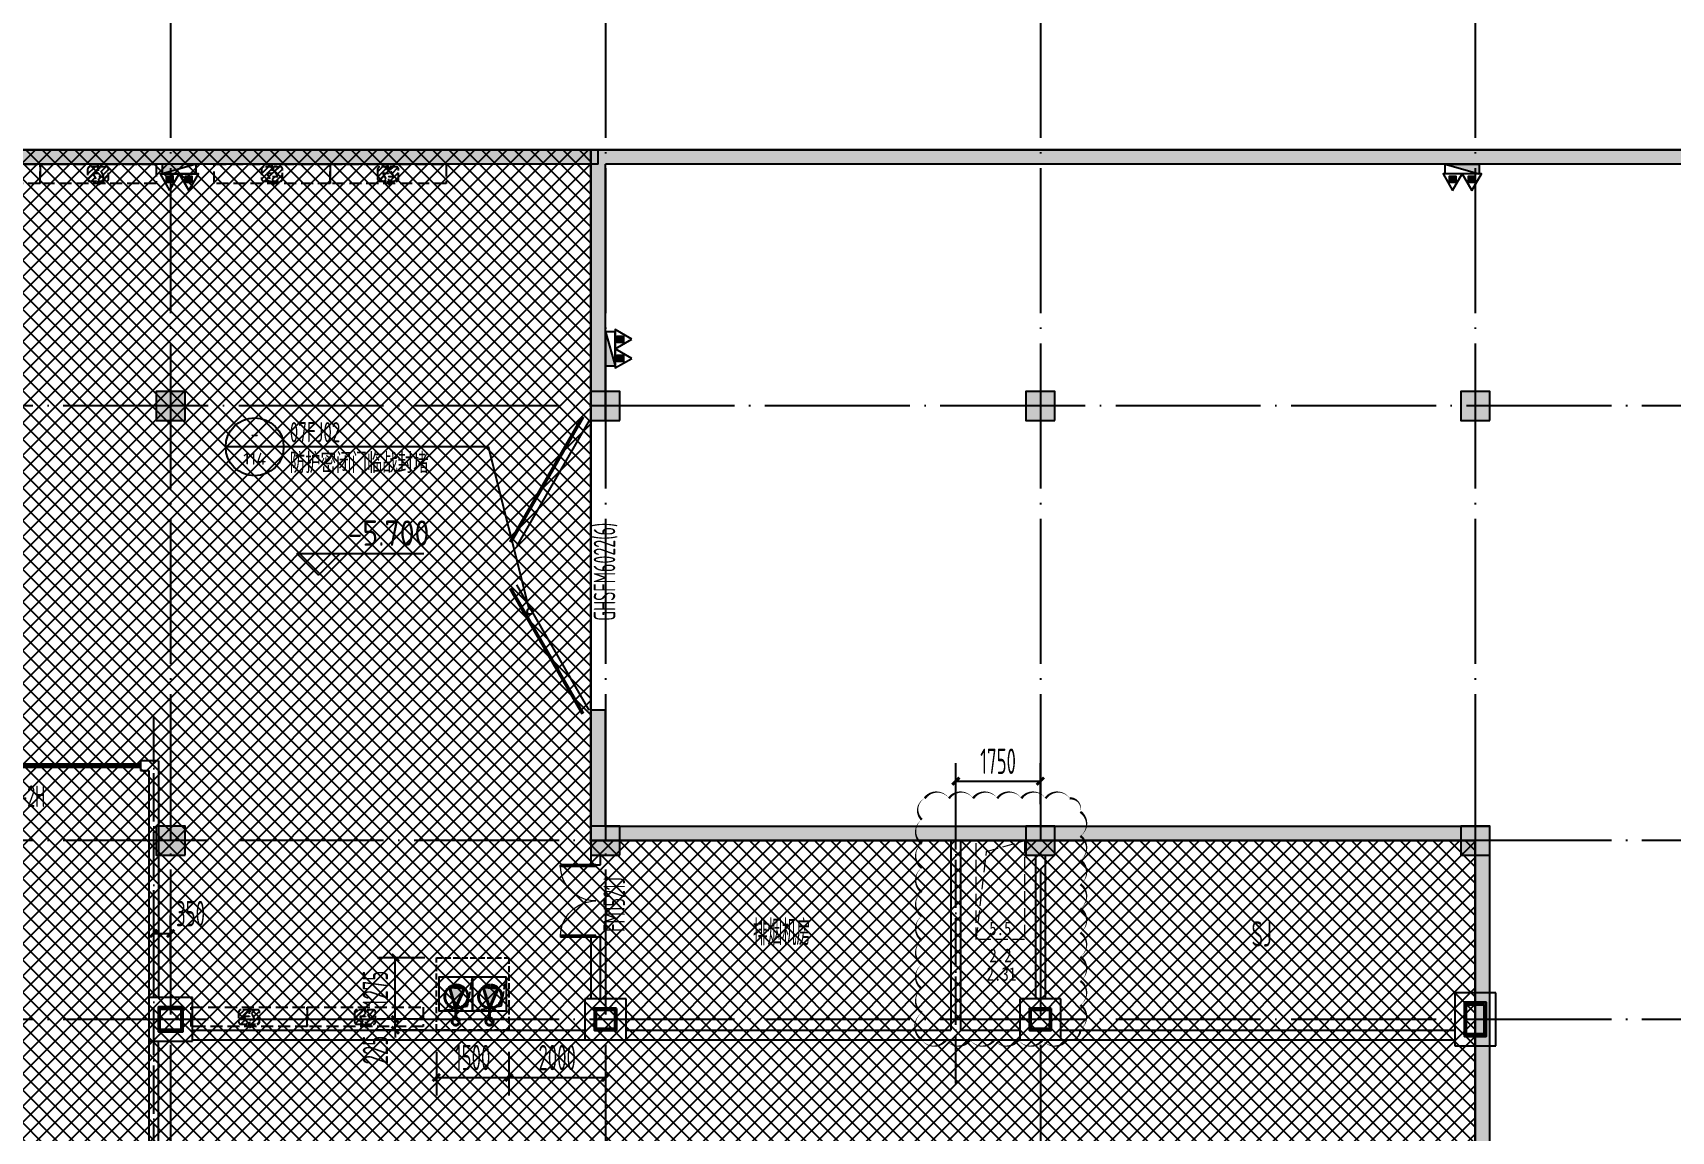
# Model space of a CAD drawing. Extents: x -473190 to 2138458, y -81875 to 2633646.
# Drawn here: x 1028004 to 1061913, y 144626 to 167366 of the extents above; entities that cross this region are included whole.
import ezdxf
from ezdxf.enums import TextEntityAlignment as Align

# ---------------------------------------------------------------- set-up
doc = ezdxf.new("R2010")
doc.units = 0
doc.header["$LTSCALE"] = 1000
for name, pattern in [('DASH', [0.35, 0.25, -0.1]), ('DOTE', [2.42, 2, -0.2, 0.02, -0.2]), ('排水', [1.1, 1, -0.1])]:
    doc.linetypes.add(name, pattern=pattern)
for name, color, linetype in [('A-COLUMN', 2, 'Continuous'), ('A-PUB_HATCH', 8, 'Continuous'), ('A-ROOM_NAME', 23, 'Continuous'), ('A-WALL', 2, 'Continuous'), ('car', 252, 'Continuous'), ('DIM_ELEV', 3, 'Continuous'), ('DIM_IDEN', 3, 'Continuous'), ('DOOR_FIRE', 4, 'Continuous'), ('DOOR_FIRE_TEXT', 7, 'Continuous'), ('DOTE', 1, 'DOTE'), ('PUB_DIM', 3, 'Continuous'), ('PUB_HATCH', 8, 'Continuous'), ('PUB_TEXT', 7, 'Continuous'), ('RF-M', 4, 'Continuous'), ('RF-MBH', 11, 'Continuous'), ('RF-QT', 30, 'Continuous'), ('S-柱', 51, 'Continuous'), ('S-柱-填充', 8, 'Continuous'), ('W-EQUIP_消火栓', 7, 'Continuous'), ('W-EQUIP_灭火器', 7, 'Continuous'), ('排水', 4, 'Continuous'), ('索引线', 252, 'Continuous'), ('集水坑', 4, 'Continuous')]:
    doc.layers.add(name, color=color, linetype=linetype)
doc.layers.add('GPS-污水', color=2, linetype='排水', lineweight=40)
doc.layers.add('HOLE', color=52, linetype='Continuous', lineweight=15)
doc.styles.add('8B2_01', font='simhei.ttf', dxfattribs={"width": 0.8})
doc.styles.add('8B2_02', font='tssdeng.shx', dxfattribs={"width": 0.6, "bigfont": 'TSSDCHN.shx'})
doc.styles.add('_TCH_DIM_T3', font='tssdeng.shx', dxfattribs={"width": 0.564706, "bigfont": '@@@tssdchn.shx'})
doc.styles.add('_TCH_WINDOW', font='tssdeng.shx', dxfattribs={"width": 0.8, "height": 3.5, "bigfont": 'tssdchn.shx'})
doc.styles.get("Standard").update_dxf_attribs({"font": 'gbenor.shx', "bigfont": 'gbcbig.shx'})
doc.styles.add('TYDG_02', font='TSSDENG', dxfattribs={"width": 0.8, "bigfont": 'TSSDCHN'})
doc.dimstyles.new('_TCH_ARCH&&150', dxfattribs={"dimtxt": 525, "dimasz": 150, "dimexe": 375, "dimexo": 450, "dimgap": 150, "dimtad": 1, "dimdec": 0, "dimzin": 0, "dimdsep": 46, "dimtxsty": '_TCH_DIM_T3', "dimblk": 'ARCHTICK', "dimcen": 0.09, "dimclrt": 7, "dimazin": 2, "dimtfac": 1, "dimtdec": 0, "dimtix": 1, "dimtmove": 2, "dimatfit": 3, "dimfxl": 0, "dimtolj": 1, "dimtzin": 0, "dimarcsym": 0})

# ---------------------------------------------------------------- blocks, each defined once
blk = doc.blocks.new('$SB01_1')
h = blk.add_hatch(color=256)
h.dxf.hatch_style = 1
h.paths.add_polyline_path([(-0.381, -0.323), (0.5, 0), (-0.381, 0.323)])
h.paths.add_polyline_path([(0, 0), (0.002, 0), (0.002, 0.001), (0, 0.001)], flags=24)
h.paths.add_polyline_path([(0, -0.002), (0.003, -0.002), (0.003, -0.001), (0, -0.001)], flags=24)
h.paths.add_polyline_path([(0, -0.003), (0.003, -0.003), (0.003, -0.002), (0, -0.002)], flags=24)
for p, q in [((0.5, 0), (-0.381, 0.323)), ((-0.381, 0.323), (-0.381, -0.323)), ((0.5, 0), (-0.381, -0.323))]:
    blk.add_line(p, q)
blk.add_circle((0, 0), 0.5)
at = {"flags": 1}
for tag, p in [('UNIT', (0, 0)), ('SPEC', (0, -0.002)), ('WHAT', (0, -0.003))]:
    blk.add_attdef(tag, p, '', height=0.001, dxfattribs=at)
blk = doc.blocks.new('人防集水坑')
at = {"layer": 'GPS-污水', "linetype": '排水'}
for p, q in [((307486, 701151), (307284, 701151)), ((307486, 700451), (307284, 700451))]:
    blk.add_line(p, q, dxfattribs=at)
for centre in [(307561, 701151), (307561, 700451)]:
    blk.add_circle(centre, 75, dxfattribs=at)
at = {"layer": '集水坑', "linetype": 'DASH', "ltscale": 0.5}
blk.add_lwpolyline([(306241, 700051), (306241, 701551), (307741, 701551), (307741, 700051)], close=True, dxfattribs=at)
at = {"layer": '集水坑', "linetype": 'Continuous', "ltscale": 0.5}
for points in [[(306641, 701501), (306641, 700801), (307341, 700801), (307341, 701501)], [(306641, 700801), (306641, 700101), (307341, 700101), (307341, 700801)]]:
    blk.add_lwpolyline(points, close=True, dxfattribs=at)
at = {"layer": '集水坑', "linetype": 'DASH', "ltscale": 0.5}
for points in [[(307341, 700801), (307237, 701397), (306641, 701501)], [(307347, 700101), (307243, 700697), (306647, 700801)]]:
    blk.add_lwpolyline(points, dxfattribs=at)
at = {"layer": 'GPS-污水', "linetype": '排水', "xscale": -480.0000000000002, "yscale": 480.0000000000002, "zscale": 480.0000000000002, "rotation": 176.2535374729293}
for p in [(307045, 701164, 0), (307045, 700464, 0)]:
    blk.add_blockref('$SB01_1', p, dxfattribs=at)
blk = doc.blocks.new('_ArchTick')
at = {"color": 0, "linetype": 'ByBlock', "const_width": 0.4}
blk.add_lwpolyline([(-0.5, -0.5), (0.5, 0.5)], dxfattribs=at)
blk = doc.blocks.new('*D5243')
at = {"layer": 'Defpoints', "color": 0, "transparency": 16777216}
for p in [(130134, -37893), (131634, -37893), (131634, -38872)]:
    blk.add_point(p, dxfattribs=at)
at = {"layer": 'PUB_DIM', "color": 0, "lineweight": -2, "transparency": 16777216}
for p, q in [((130134, -38343), (130134, -39247)), ((131634, -38343), (131634, -39247)), ((130134, -38872), (131634, -38872))]:
    blk.add_line(p, q, dxfattribs=at)
at = {"layer": 'PUB_DIM', "color": 0, "lineweight": -2, "transparency": 16777216, "xscale": 150, "yscale": 150, "zscale": 150, "rotation": 180}
blk.add_blockref('_ArchTick', (130134, -38872), dxfattribs=at)
at = {"layer": 'PUB_DIM', "color": 0, "lineweight": -2, "transparency": 16777216, "xscale": 150, "yscale": 150, "zscale": 150}
blk.add_blockref('_ArchTick', (131634, -38872), dxfattribs=at)
at = {"layer": 'PUB_DIM', "color": 7, "transparency": 16777216, "insert": (130884, -38459), "char_height": 525, "attachment_point": 5, "style": '_TCH_DIM_T3'}
blk.add_mtext('\\A1;1500', dxfattribs=at)
blk = doc.blocks.new('*D5244')
at = {"layer": 'Defpoints', "color": 0, "transparency": 16777216}
for p in [(131634, -37893), (133634, -37893), (133634, -38872)]:
    blk.add_point(p, dxfattribs=at)
at = {"layer": 'PUB_DIM', "color": 0, "lineweight": -2, "transparency": 16777216}
for p, q in [((131634, -38343), (131634, -39247)), ((133634, -38343), (133634, -39247)), ((131634, -38872), (133634, -38872))]:
    blk.add_line(p, q, dxfattribs=at)
at = {"layer": 'PUB_DIM', "color": 0, "lineweight": -2, "transparency": 16777216, "xscale": 150, "yscale": 150, "zscale": 150, "rotation": 180}
blk.add_blockref('_ArchTick', (131634, -38872), dxfattribs=at)
at = {"layer": 'PUB_DIM', "color": 0, "lineweight": -2, "transparency": 16777216, "xscale": 150, "yscale": 150, "zscale": 150}
blk.add_blockref('_ArchTick', (133634, -38872), dxfattribs=at)
at = {"layer": 'PUB_DIM', "color": 7, "transparency": 16777216, "insert": (132634, -38459), "char_height": 525, "attachment_point": 5, "style": '_TCH_DIM_T3'}
blk.add_mtext('\\A1;2000', dxfattribs=at)
blk = doc.blocks.new('*D5245')
at = {"layer": 'Defpoints', "color": 0, "transparency": 16777216}
for p in [(129283, -36393), (130345, -36393), (130345, -37668)]:
    blk.add_point(p, dxfattribs=at)
at = {"layer": 'PUB_DIM', "color": 0, "lineweight": -2, "transparency": 16777216}
for p, q in [((129895, -36393), (128908, -36393)), ((129283, -37668), (129283, -36393)), ((129895, -37668), (128908, -37668))]:
    blk.add_line(p, q, dxfattribs=at)
at = {"layer": 'PUB_DIM', "color": 0, "lineweight": -2, "transparency": 16777216, "xscale": 150, "yscale": 150, "zscale": 150}
for p, rotation in [((129283, -36393), 90), ((129283, -37668), 270)]:
    blk.add_blockref('_ArchTick', p, dxfattribs=dict(at, rotation=rotation))
at = {"layer": 'PUB_DIM', "color": 7, "transparency": 16777216, "insert": (128871, -37031), "char_height": 525, "attachment_point": 5, "rotation": 90, "style": '_TCH_DIM_T3'}
blk.add_mtext('\\A1;1275', dxfattribs=at)
blk = doc.blocks.new('*D5246')
at = {"layer": 'Defpoints', "color": 0, "transparency": 16777216}
for p in [(129283, -37668), (130345, -37668), (130345, -37893)]:
    blk.add_point(p, dxfattribs=at)
at = {"layer": 'PUB_DIM', "color": 0, "lineweight": -2, "transparency": 16777216}
for p, q in [((129283, -37668), (129283, -37518)), ((129895, -37668), (128908, -37668)), ((129895, -37893), (128908, -37893)), ((129283, -37893), (129283, -37668)), ((129283, -37893), (129283, -38043))]:
    blk.add_line(p, q, dxfattribs=at)
at = {"layer": 'PUB_DIM', "color": 0, "lineweight": -2, "transparency": 16777216, "xscale": 150, "yscale": 150, "zscale": 150}
for p, rotation in [((129283, -37668), 270), ((129283, -37893), 90)]:
    blk.add_blockref('_ArchTick', p, dxfattribs=dict(at, rotation=rotation))
at = {"layer": 'PUB_DIM', "color": 7, "transparency": 16777216, "insert": (128871, -38305), "char_height": 525, "attachment_point": 5, "rotation": 90, "style": '_TCH_DIM_T3'}
blk.add_mtext('\\A1;225', dxfattribs=at)
blk = doc.blocks.new('A$C2EF10B80')
at = {"layer": 'A-PUB_HATCH'}
h = blk.add_hatch(dxfattribs=at)
h.set_pattern_fill('ANSI31', color=256, scale=50, angle=-16.4434)
h.set_pattern_definition([(45, (6188.46, 7099.97), (-56.1266, 56.1266), [])])
h.paths.add_polyline_path([(-983, -100, 0.414214), (-1033, -50), (-1184, -50), (-1091, -207), (-1210, -207), (-1204, -250), (-983, -250)])
h.paths.add_polyline_path([(-983, -250), (-1204, -250), (-1190, -350), (-1033, -350, 0.414213), (-983, -300)])
h.paths.add_polyline_path([(-1262, -250), (-1417, -250), (-1417, -300, 0.414215), (-1367, -350), (-1207, -350)])
h.paths.add_polyline_path([(-1221, -50), (-1367, -50, 0.414214), (-1417, -100), (-1417, -250), (-1262, -250), (-1320, -146), (-1212, -146)])
at = {"layer": 'car', "linetype": 'DASH', "ltscale": 0.5}
blk.add_line((-1367, -350), (-1033, -350), dxfattribs=at)
at = {"layer": 'car', "linetype": 'DASH'}
blk.add_lwpolyline([(-2400, 0), (0, 0), (0, -400), (-2400, -400)], close=True, dxfattribs=at)
at = {"layer": 'car', "linetype": 'DASH', "ltscale": 0.5}
blk.add_lwpolyline([(-1320, -146), (-1185, -390), (-1210, -207), (-1091, -207), (-1227, 23), (-1212, -146)], close=True, dxfattribs=at)
for points in [[(-1367, -50, 0.414214), (-1417, -100), (-1417, -300)], [(-1033, -350, 0.414214), (-983, -300), (-983, -100, 0.414214), (-1033, -50), (-1367, -50)]]:
    blk.add_lwpolyline(points, format="xyb", dxfattribs=at)
at = {"layer": 'car', "linetype": 'DASH'}
blk.add_arc((-1367, -300), 50, 180, 270, dxfattribs=at)
blk = doc.blocks.new('A$C7EFF042E')
at = {"layer": 'A-COLUMN', "color": 6}
for p, q in [((700, 200), (-200, 200)), ((-200, 200), (-200, -700)), ((700, -700), (700, 200)), ((9675, 175), (8825, 175)), ((8825, 175), (8825, -675)), ((9675, -675), (9675, 175)), ((18675, 175), (17825, 175)), ((17825, 175), (17825, -675)), ((18675, -675), (18675, 175)), ((27675, 300), (26825, 300)), ((26825, 300), (26825, -800)), ((27675, -800), (27675, 300)), ((8825, -675), (9675, -675)), ((17825, -675), (18675, -675)), ((-200, -700), (700, -700)), ((26825, -800), (27675, -800))]:
    blk.add_line(p, q, dxfattribs=at)
at = {"layer": 'S-柱', "color": 6, "lineweight": 35}
for points in [[(500, 0), (0, 0), (0, -500), (500, -500)], [(500, 0), (0, 0), (0, -500), (500, -500)], [(27025, 100), (27025, -600), (27475, -600), (27475, 100)], [(27025, 100), (27025, -600), (27475, -600), (27475, 100)], [(9475, -25), (9025, -25), (9025, -475), (9475, -475)], [(9475, -25), (9025, -25), (9025, -475), (9475, -475)], [(18475, -25), (18025, -25), (18025, -475), (18475, -475)], [(18475, -25), (18025, -25), (18025, -475), (18475, -475)]]:
    blk.add_lwpolyline(points, close=True, dxfattribs=at)
at = {"layer": 'S-柱-填充', "color": 6, "lineweight": 35}
for points in [[(27435, 60), (27435, -560), (27065, -560), (27065, 60)], [(470, -470), (30, -470), (30, -30), (470, -30)], [(9445, -445), (9055, -445), (9055, -55), (9445, -55)], [(18445, -445), (18055, -445), (18055, -55), (18445, -55)]]:
    blk.add_lwpolyline(points, close=True, dxfattribs=at)
blk = doc.blocks.new('*D5558')
at = {"layer": 'Defpoints', "color": 0, "transparency": 16777216}
for p in [(108175, 13380), (106425, 12455), (108175, 12455)]:
    blk.add_point(p, dxfattribs=at)
at = {"layer": 'PUB_DIM', "color": 0, "lineweight": -2, "transparency": 16777216}
for p, q in [((106425, 12905), (106425, 13755)), ((108175, 12905), (108175, 13755)), ((106425, 13380), (108175, 13380))]:
    blk.add_line(p, q, dxfattribs=at)
at = {"layer": 'PUB_DIM', "color": 0, "lineweight": -2, "transparency": 16777216, "xscale": 150, "yscale": 150, "zscale": 150, "rotation": 180}
blk.add_blockref('_ArchTick', (106425, 13380), dxfattribs=at)
at = {"layer": 'PUB_DIM', "color": 0, "lineweight": -2, "transparency": 16777216, "xscale": 150, "yscale": 150, "zscale": 150}
blk.add_blockref('_ArchTick', (108175, 13380), dxfattribs=at)
at = {"layer": 'PUB_DIM', "color": 7, "transparency": 16777216, "insert": (107300, 13793), "char_height": 525, "attachment_point": 5, "style": '_TCH_DIM_T3'}
blk.add_mtext('\\A1;1750', dxfattribs=at)
blk = doc.blocks.new('*D5559')
at = {"layer": 'Defpoints', "color": 0, "transparency": 16777216}
for p in [(90175, 10227), (89825, 9156), (90175, 9156)]:
    blk.add_point(p, dxfattribs=at)
at = {"layer": 'PUB_DIM', "color": 0, "lineweight": -2, "transparency": 16777216}
for p, q in [((89825, 9606), (89825, 10602)), ((90175, 9606), (90175, 10602)), ((89825, 10227), (90175, 10227))]:
    blk.add_line(p, q, dxfattribs=at)
at = {"layer": 'PUB_DIM', "color": 0, "lineweight": -2, "transparency": 16777216, "xscale": 150, "yscale": 150, "zscale": 150, "rotation": 180}
blk.add_blockref('_ArchTick', (89825, 10227), dxfattribs=at)
at = {"layer": 'PUB_DIM', "color": 0, "lineweight": -2, "transparency": 16777216, "xscale": 150, "yscale": 150, "zscale": 150}
blk.add_blockref('_ArchTick', (90175, 10227), dxfattribs=at)
at = {"layer": 'PUB_DIM', "color": 7, "transparency": 16777216, "insert": (90587, 10639), "char_height": 525, "attachment_point": 5, "style": '_TCH_DIM_T3'}
blk.add_mtext('\\A1;350', dxfattribs=at)
blk = doc.blocks.new('A$C031B73C8')
blk.add_lwpolyline([(122697.7, -13125, 0, 50, 0.5205671), (123197.7, -13125, 0, 50, 0.5205671), (123697.7, -13125, 0, 50, 0.5205671), (124197.7, -13125, 0, 50, 0.5205671), (124697.7, -13125, 0, 50, 0.5205671), (125197.7, -13125, 0, 50, 0.5205671), (125697.7, -13125, 0, 50, 0.5205671), (125977.7, -12904.9, 0, 50, 0.5205671), (125977.7, -12404.9, 0, 50, 0.5205671), (125977.7, -11904.9, 0, 50, 0.5205671), (125977.7, -11404.9, 0, 50, 0.5205671), (125977.7, -10904.9, 0, 50, 0.5205671), (125977.7, -10404.9, 0, 50, 0.5205671), (125977.7, -9904.9, 0, 50, 0.5205671), (125977.7, -9404.9, 0, 50, 0.5205671), (125977.7, -8904.9, 0, 50, 0.5205671), (125977.7, -8404.9, 0, 50, 0.5205671), (125757.6, -8125, 0, 50, 0.5205671), (125257.6, -8125, 0, 50, 0.5205671), (124757.6, -8125, 0, 50, 0.5205671), (124257.6, -8125, 0, 50, 0.5205671), (123757.6, -8125, 0, 50, 0.5205671), (123257.6, -8125, 0, 50, 0.5205671), (122757.6, -8125, 0, 50, 0.5205671), (122697.7, -8565.1, 0, 50, 0.5205671), (122697.7, -9065.1, 0, 50, 0.5205671), (122697.7, -9565.1, 0, 50, 0.5205671), (122697.7, -10065.1, 0, 50, 0.5205671), (122697.7, -10565.1, 0, 50, 0.5205671), (122697.7, -11065.1, 0, 50, 0.5205671), (122697.7, -11565.1, 0, 50, 0.5205671), (122697.7, -12065.1, 0, 50, 0.5205671), (122697.7, -12565.1, 0, 50, 0.5205671)], format="xyseb", close=True)
at = {"layer": 'HOLE', "linetype": 'DASH'}
blk.add_lwpolyline([(123825, -8995.8), (124824.9, -8995.8), (124824.9, -11050), (123825, -11050)], close=True, dxfattribs=at)
blk.add_lwpolyline([(123825, -11044.8), (124037.1, -9226.4), (124824.9, -8995.8)], dxfattribs=at)
blk = doc.blocks.new('$TwtSys$00000434')
for p, q in [((-0.5, 0.5), (-0.5, -0.5)), ((-0.5, -0.5), (0.5, 0.5)), ((0.5, 0.5), (-0.5, 0.5)), ((0.5, -0.5), (0.5, 0.5)), ((-0.5, -0.5), (0.5, -0.5))]:
    blk.add_line(p, q)
blk.add_solid([(0.5, -0.5), (0.5, 0.5), (-0.5, -0.5)])
blk = doc.blocks.new('$TwtSys$00000546')
h = blk.add_hatch()
h.set_pattern_fill('ANSI31', color=256, scale=200, style=0)
h.set_pattern_definition([(45, (-38543.802, -6670.83), (-17.67767, 17.67767), [])])
h.paths.add_polyline_path([(-65, 174), (65, 174), (65, 44), (-65, 44)])
for points in [[(0, 344), (-198, 0), (198, 0)], [(-65, 174), (65, 174), (65, 44), (-65, 44)]]:
    blk.add_lwpolyline(points, close=True)
blk = doc.blocks.new('$DorLib2D$00000207')
at = {"color": 0}
for p, q in [((-0.5, 0.0313), (-0.067, 0.2813)), ((0.5, 0.0313), (0.067, 0.2813))]:
    blk.add_line(p, q, dxfattribs=at)
at = {"color": 0, "const_width": 0.0125}
for points in [[(-0.5125, 0.0529), (-0.0795, 0.3029)], [(0.5125, 0.0529), (0.0795, 0.3029)]]:
    blk.add_lwpolyline(points, dxfattribs=at)
blk = doc.blocks.new('afasgasg')
at = {"layer": 'A-PUB_HATCH'}
blk.add_hatch(color=256, dxfattribs=at).paths.add_polyline_path([(460848.2, -664760.2), (460548.2, -665060.2), (473748.2, -665060.2), (474048.2, -664760.2)])
at = {"layer": 'PUB_HATCH'}
for points in [[(455448.2, -650760.2), (455448.2, -656360.2), (455748.2, -656360.2), (455748.2, -651060.2)], [(531673.2, -651060.2), (531673.2, -650760.2), (455448.2, -650760.2), (455748.2, -651060.2)], [(455748.2, -664760.2), (455748.2, -662360.2), (455448.2, -662360.2), (455448.2, -665060.2)], [(455748.2, -664760.2), (455448.2, -665060.2), (460548.2, -665060.2), (460848.2, -664760.2)], [(473748.2, -677760.2), (474048.2, -677760.2), (474048.2, -664760.2), (473748.2, -665060.2)]]:
    blk.add_hatch(color=256, dxfattribs=at).paths.add_polyline_path(points)
at = {"layer": 'A-WALL'}
for p, q in [((455597.9, -650760.2), (455598.2, -650760.2)), ((455598.6, -650760.1), (455598.2, -650760.1)), ((455598.2, -650760.2), (455598.2, -650760.1)), ((460848.2, -664760.2), (460848.2, -664760.2)), ((460548.2, -665060.2), (460548.2, -665060.2))]:
    blk.add_line(p, q, dxfattribs=at)
at = {"layer": 'RF-QT'}
for p, q in [((455448.2, -650760.2), (455448.2, -656360.2)), ((531673.2, -650760.2), (455448.2, -650760.2)), ((455748.2, -656360.2), (455748.2, -651060.2)), ((531673.2, -651060.2), (455748.2, -651060.2)), ((455448.2, -656360.2), (455748.2, -656360.2)), ((455748.2, -662360.2), (455448.2, -662360.2)), ((455448.2, -662360.2), (455448.2, -665060.2)), ((455748.2, -664760.2), (455748.2, -662360.2)), ((455748.2, -664760.2), (460848.2, -664760.2)), ((460848.2, -664760.2), (474048.2, -664760.2)), ((474048.2, -677760.2), (474048.2, -664760.2)), ((455448.2, -665060.2), (460548.2, -665060.2)), ((460548.2, -665060.2), (473748.2, -665060.2)), ((473748.2, -677760.2), (473748.2, -665060.2))]:
    blk.add_line(p, q, dxfattribs=at)
at = {"layer": 'RF-M'}
ref = blk.add_blockref('$DorLib2D$00000207', (455598.2, -659360.2), dxfattribs=dict(at, xscale=-6000, yscale=6000, zscale=300, rotation=89.99999999998936))
ref.add_attrib('A', 'GHSFM6022(6)', (455951.2, -660508.8), dxfattribs={"layer": 'RF-MBH', "height": 446.25, "rotation": 90, "style": '_TCH_WINDOW', "width": 0.564706})
blk = doc.blocks.new('ADFASDF')
h = blk.add_hatch()
h.set_pattern_fill('ANSI37', color=8, scale=150)
h.set_pattern_definition([(45, (0, 0), (-168.3798, 168.3798), []), (135, (0, 0), (-168.3798, -168.3798), [])])
h.paths.add_polyline_path([(521397, 239186), (521397, 224886), (539697, 224886), (539697, 169261), (524947, 169261), (524947, 171211), (527822, 171211), (527922, 176611), (501318, 176611), (501125, 109884), (530547, 109887), (530547, 107449), (538188, 100503), (536147, 98236), (540086, 94690), (517812, 69953), (517812, 59790), (482108, 20136), (405247, 20136), (405247, 26086), (391997, 40436), (391997, 64736), (399997, 64738), (399997, 239186), (409022, 239186)])
for points in [[(521397, 239186), (521397, 224886), (539697, 224886), (539697, 169261)], [(399997, 64738), (399997, 239186), (409022, 239186), (521397, 239186)]]:
    blk.add_lwpolyline(points)
blk = doc.blocks.new('$DorLib2D$00000002')
for p, q in [((-0.5, 0), (-0.5, 0.4875)), ((-0.475, 0.4875), (-0.5, 0.4875)), ((-0.475, 0), (-0.475, 0.4875)), ((0.475, 0), (0.475, 0.4875)), ((0.475, 0.4875), (0.5, 0.4875)), ((0.5, 0), (0.5, 0.4875)), ((-0.5, 0), (-0.475, 0)), ((0.5, 0), (0.475, 0))]:
    blk.add_line(p, q)
at = {"lineweight": 13}
for centre, start, end in [((-0.4875, 0), 0, 88.53072), ((0.4875, 0), 91.46928, 180)]:
    blk.add_arc(centre, 0.4875, start, end, dxfattribs=at)
blk = doc.blocks.new('$DorLib2D$00000213')
at = {"color": 0, "linetype": 'DASH', "const_width": 0.02}
blk.add_lwpolyline([(0.5, 0), (-0.5, 0)], dxfattribs=at)
blk = doc.blocks.new('_FZH')
blk.add_lwpolyline([(-0.5, -0.5), (0.5, -0.5), (0.5, 0.5), (-0.5, 0.5)], close=True)
at = {"layer": 'PUB_HATCH'}
blk.add_solid([(-0.5, -0.5), (0.5, -0.5), (-0.5, 0.5), (0.5, 0.5)], dxfattribs=at)
blk = doc.blocks.new('A$C3672542B')
at = {"layer": '排水', "color": 3, "linetype": 'DASH'}
for points in [[(128893.2, -35152.7, 0, 0, 0), (129605.1, -35864.6, 160, 0, 0), (130029.3, -36288.9, 0, 0, 0)], [(132874.2, -35152.7, 0, 0, 0), (132162.3, -35864.6, 160, 0, 0), (131738.1, -36288.9, 0, 0, 0)]]:
    blk.add_lwpolyline(points, format="xyseb", dxfattribs=at)
at = {"layer": '集水坑', "linetype": 'Continuous', "rotation": 270}
blk.add_blockref('人防集水坑', (-569917, 269847.8), dxfattribs=at)
at = {"layer": 'PUB_DIM'}
for p1, p2, distance, picture, middle in [((130344.5, -37668.2), (130344.5, -36393.2), 1061.4, '*D5245', (128870.6, -37030.7)), ((130133.7, -37893.2), (131633.7, -37893.2), -978.4, '*D5243', (130883.7, -38459.1)), ((131633.7, -37893.2), (133633.7, -37893.2), -978.4, '*D5244', (132633.7, -38459.1))]:
    dim = blk.add_aligned_dim(p1=p1, p2=p2, distance=distance, dimstyle='_TCH_ARCH&&150', dxfattribs=at)
    dim.commit()
    dim.dimension.update_dxf_attribs({"geometry": picture, "text_midpoint": middle})
dim = blk.add_linear_dim(base=(129283.1, -37668.2), p1=(130344.5, -37893.2), p2=(130344.5, -37668.2), angle=90, dimstyle='_TCH_ARCH&&150', dxfattribs=at)
dim.commit()
dim.dimension.update_dxf_attribs({"geometry": '*D5246', "text_midpoint": (128870.6, -38304.9), "dimtype": 161})
blk = doc.blocks.new('A$C2B5B1B2C')
at = {"layer": 'DOTE', "linetype": 'DOTE', "ltscale": 0.5}
for p, q in [((89825, -8025), (89825, 14700)), ((106424.9, 7125), (106424.9, 13150))]:
    blk.add_line(p, q, dxfattribs=at)
at = {"layer": 'PUB_DIM'}
dim = blk.add_aligned_dim(p1=(106424.9, 12454.8), p2=(108175, 12454.8), distance=925.7, dimstyle='_TCH_ARCH&&150', dxfattribs=at)
dim.commit()
dim.dimension.update_dxf_attribs({"geometry": '*D5558', "text_midpoint": (107300, 13792.9)})
dim = blk.add_linear_dim(base=(90175, 10226.6), p1=(89825, 9155.7), p2=(90175, 9155.7), angle=0, dimstyle='_TCH_ARCH&&150', dxfattribs=at)
dim.commit()
dim.dimension.update_dxf_attribs({"geometry": '*D5559', "text_midpoint": (90586.7, 10639.1), "dimtype": 161})

msp = doc.modelspace()

# ---------------------------------------------------------------- hatches: boundary and pattern name
at = {"layer": 'PUB_HATCH'}
msp.add_hatch(color=256, dxfattribs=at).paths.add_polyline_path([(1039706.7, 164942.4), (982006.7, 164942.4), (982006.7, 164642.4), (1039706.7, 164642.4)])

# ---------------------------------------------------------------- linework, layer by layer
for points in [[(1057856.7, 95017.4), (1057856.7, 150642.4), (1039556.7, 150642.4), (1039556.4, 164942.4), (1121456.7, 164944.1)], [(1039556.7, 164942.4), (1121456.7, 164944.1), (1121456.7, 98186.5)]]:
    msp.add_lwpolyline(points)
at = {"layer": 'A-COLUMN'}
for p, q in [((1031306.7, 147392.4), (1030406.7, 147392.4)), ((1030406.7, 147392.4), (1030406.7, 146492.4)), ((1031306.7, 146492.4), (1031306.7, 147392.4)), ((1040281.7, 147367.4), (1039431.7, 147367.4)), ((1039431.7, 147367.4), (1039431.7, 146517.4)), ((1040281.7, 146517.4), (1040281.7, 147367.4)), ((1049281.7, 147367.4), (1048431.7, 147367.4)), ((1048431.7, 147367.4), (1048431.7, 146517.4)), ((1049281.7, 146517.4), (1049281.7, 147367.4)), ((1058281.7, 147492.4), (1057431.7, 147492.4)), ((1057431.7, 147492.4), (1057431.7, 146392.4)), ((1058281.7, 146392.4), (1058281.7, 147492.4)), ((1030406.7, 146492.4), (1031306.7, 146492.4)), ((1039431.7, 146517.4), (1040281.7, 146517.4)), ((1048431.7, 146517.4), (1049281.7, 146517.4)), ((1057431.7, 146392.4), (1058281.7, 146392.4))]:
    msp.add_line(p, q, dxfattribs=at)
at = {"layer": 'A-WALL'}
for p, q in [((1039706.7, 164942.4), (982006.7, 164942.4)), ((1039706.7, 164642.4), (1039706.7, 164942.4)), ((1039706.7, 164642.4), (982006.7, 164642.4)), ((1030606.7, 152292.4), (1030231.7, 152292.4)), ((1030231.7, 152292.4), (1030231.7, 152092.4)), ((1030606.7, 152292.4), (1030606.7, 147392.4)), ((1030231.7, 152092.4), (1030406.7, 152092.4)), ((1030406.7, 152092.4), (1030406.7, 147392.4)), ((1047006.7, 150642.4), (1047006.7, 146717.4)), ((1047206.7, 150642.4), (1047006.7, 150642.4)), ((1047206.7, 150642.4), (1047206.7, 146717.4)), ((1039556.7, 150342.4), (1039556.7, 150142.4)), ((1039756.7, 150142.4), (1039756.7, 150342.4)), ((1048756.7, 150342.4), (1048756.7, 147367.4)), ((1048956.7, 150342.4), (1048956.7, 147367.4)), ((1039556.7, 150142.4), (1039756.7, 150142.4)), ((1039756.7, 148642.4), (1039556.7, 148642.4)), ((1039556.7, 148642.4), (1039556.7, 147367.4)), ((1039756.7, 147367.4), (1039756.7, 148642.4)), ((1030406.7, 146492.4), (1030406.7, 140417.4)), ((1030606.7, 140417.4), (1030606.7, 146492.4)), ((1031306.7, 146717.4), (1039431.7, 146717.4)), ((1031306.7, 146517.4), (1039431.7, 146517.4)), ((1040281.7, 146717.4), (1047006.7, 146717.4)), ((1040281.7, 146517.4), (1047106.7, 146517.4)), ((1047106.7, 146517.4), (1048431.7, 146517.4)), ((1047206.7, 146717.4), (1048431.7, 146717.4)), ((1049281.7, 146717.4), (1057431.7, 146717.4)), ((1049281.7, 146517.4), (1057431.7, 146517.4))]:
    msp.add_line(p, q, dxfattribs=at)
at = {"layer": 'DIM_ELEV'}
for p, q in [((1033917.7, 156137.8), (1033467.7, 156587.8)), ((1033467.7, 156587.8), (1036099.4, 156587.8)), ((1033917.7, 156137.8), (1034367.7, 156587.8))]:
    msp.add_line(p, q, dxfattribs=at)
at = {"layer": 'DIM_IDEN'}
for p, q in [((1033196.2, 158792.8), (1031996.2, 158792.8)), ((1037433.9, 158792.8), (1033196.2, 158792.8)), ((1038278.9, 155442.8), (1037433.9, 158792.8))]:
    msp.add_line(p, q, dxfattribs=at)
for centre, radius in [((1032596.2, 158792.8), 600), ((1038293.2, 155386.3), 58.2)]:
    msp.add_circle(centre, radius, dxfattribs=at)
at = {"layer": 'DOTE', "color": 16, "linetype": 'DOTE', "ltscale": 1.5}
for p, q in [((1030856.7, 171823.5), (1030856.7, -58315.4)), ((1039856.7, 171823.5), (1039856.7, -58315.4)), ((1048856.7, 171823.5), (1048856.7, -58315.4)), ((1057856.7, 171823.5), (1057856.7, -58315.4)), ((1158685.6, 150642.4), (1017947.4, 150642.4)), ((1158685.6, 146942.4), (1017947.4, 146942.4))]:
    msp.add_line(p, q, dxfattribs=at)
at = {"layer": 'DOTE', "color": 127, "linetype": 'DOTE', "ltscale": 1.5}
msp.add_line((1158685.6, 159642.4), (900048, 159642.4), dxfattribs=at)

# ---------------------------------------------------------------- block references
for name, p in [('A$C3672542B', (906223, 184610.6)), ('ADFASDF', (518159.5, -74243.9)), ('A$C2B5B1B2C', (940681.7, 138492.4)), ('A$C031B73C8', (923706.7, 159642.4))]:
    msp.add_blockref(name, p)
at = {"rotation": 179.9999973237665}
for p in [(1025756.7, 164242.4), (1028156.7, 164242.4), (1031756.7, 164242.4), (1034156.7, 164242.4), (1031281.8, 146792.4), (1033681.8, 146792.4)]:
    msp.add_blockref('A$C2EF10B80', p, dxfattribs=at)
at = {"layer": 'A-COLUMN', "xscale": 600, "yscale": 600, "zscale": 600, "rotation": 90}
for p in [(1030856.7, 159642.4), (1039856.7, 159642.4), (1048856.7, 159642.4), (1057856.7, 159642.4), (1030856.7, 150642.4), (1039856.7, 150642.4), (1048856.7, 150642.4), (1057856.7, 150642.4)]:
    msp.add_blockref('_FZH', p, dxfattribs=at)
at = {"layer": 'DOOR_FIRE'}
ref = msp.add_blockref('$DorLib2D$00000213', (1027481.7, 152192.4), dxfattribs=dict(at, xscale=-5500, yscale=-5500, zscale=200, rotation=180))
ref.add_attrib('A', 'FJL5522-2H', (1026556.1, 151338.2), dxfattribs={"layer": 'DOOR_FIRE_TEXT', "height": 446.25, "style": '_TCH_WINDOW', "width": 0.564706})
ref = msp.add_blockref('$DorLib2D$00000002', (1039656.7, 149392.4), dxfattribs=dict(at, xscale=-1500, yscale=1500, zscale=200, rotation=90.00000000001151))
ref.add_attrib('A', 'FM1521J', (1040259.7, 148752.7), dxfattribs={"layer": 'DOOR_FIRE_TEXT', "height": 446.25, "rotation": 90, "style": '_TCH_WINDOW', "width": 0.564706})
at = {"layer": 'RF-QT'}
msp.add_blockref('A$C7EFF042E', (1030606.7, 147192.4), dxfattribs=at)
at = {"layer": 'W-EQUIP_消火栓', "yscale": 200, "zscale": 700}
for p, xscale, rotation in [((1031034.2, 164542.4), 700, 180.0000000000075), ((1057587.1, 164542.4), -700, 180), ((1039956.7, 160823.3), 700, 270)]:
    msp.add_blockref('$TwtSys$00000434', p, dxfattribs=dict(at, xscale=xscale, rotation=rotation))
at = {"layer": 'W-EQUIP_灭火器'}
for p, rotation in [((1030835.8, 164442.4), 180.0000000000075), ((1031232.5, 164442.4), 180.0000000000075), ((1057388.7, 164442.4), 180), ((1057785.5, 164442.4), 180), ((1040056.7, 161021.7), 270), ((1040056.7, 160624.9), 270)]:
    msp.add_blockref('$TwtSys$00000546', p, dxfattribs=dict(at, rotation=rotation))
at = {"layer": '索引线'}
msp.add_blockref('afasgasg', (584108.5, 815702.6), dxfattribs=at)

# ---------------------------------------------------------------- texts
at = {"layer": 'A-ROOM_NAME', "style": '8B2_02', "width": 0.6}
for s, p in [('排烟机房', (1042909.4, 148476.6)), ('SJ', (1053227.5, 148449.7))]:
    msp.add_text(s, height=525, dxfattribs=at).set_placement(p)
at = {"layer": 'A-ROOM_NAME', "color": 2, "style": '8B2_01', "width": 0.8}
msp.add_text('5.5', height=281.65, dxfattribs=at).set_placement((1047798.7, 148685.3))
at = {"layer": 'A-ROOM_NAME', "color": 1, "style": '8B2_01', "width": 0.8}
msp.add_text('2.2', height=281.65, dxfattribs=at).set_placement((1047801.9, 148125.1))
at = {"layer": 'A-ROOM_NAME', "color": 3, "style": '8B2_01', "width": 0.8}
msp.add_text('2.31', height=281.65, dxfattribs=at).set_placement((1047744.3, 147741.5))
at = {"layer": 'PUB_TEXT', "style": 'TYDG_02'}
for s, height, width, p, p2 in [('-', 318.1, 0.962963, (1032511.4, 158903.2), (1032681, 158903.2)), ('114', 245.31, 1.238095, (1032357.9, 158425.4), (1032834.5, 158425.4))]:
    msp.add_text(s, height=height, dxfattribs=dict(at, width=width)).set_placement(p, p2, align=Align.FIT)
for s, width, p in [('07FJ02', 0.64, (1033322.2, 158886.5)), ('防护密闭门临战封堵', 0.8, (1033322.2, 158250.1))]:
    msp.add_text(s, height=420, dxfattribs=dict(at, width=width)).set_placement(p)
at = {"layer": 'PUB_TEXT'}
msp.add_text('-5.700', height=525, dxfattribs=at).set_placement((1034522.8, 156745.3))

doc.saveas('drawing.dxf')
